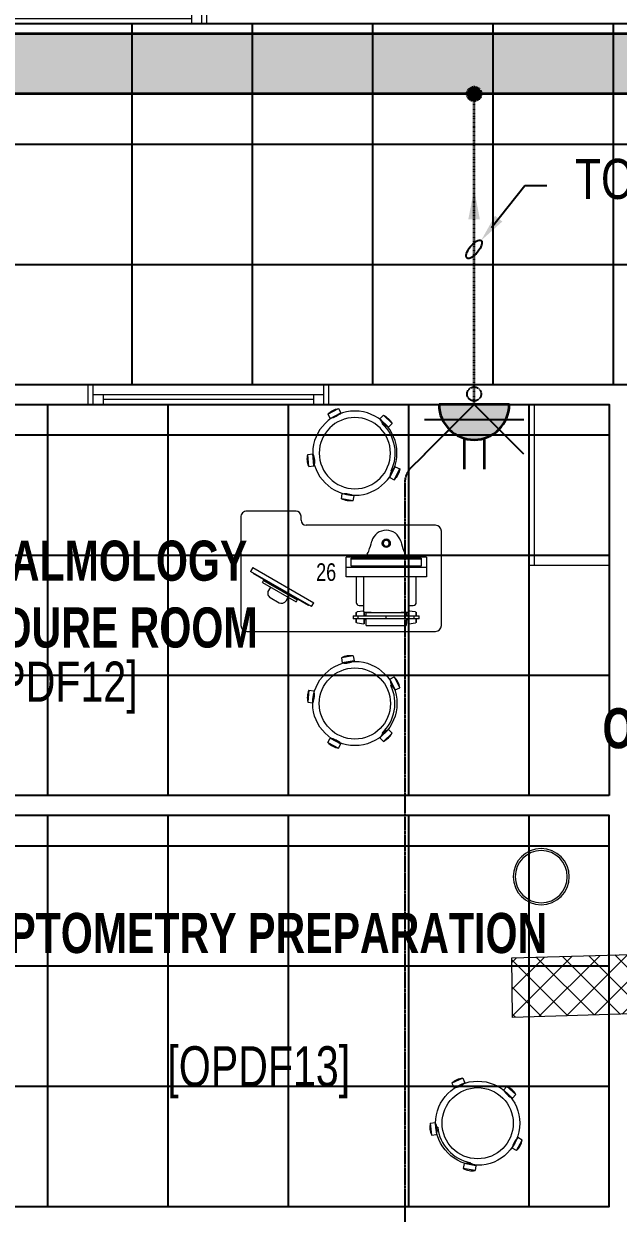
# Model space of a CAD drawing. Extents: x -178977 to 231842, y -29287 to 19916.
# Drawn here: x 17356 to 20320, y -6843 to -910 of the extents above; entities that cross this region are included whole.
import ezdxf
from ezdxf import colors
from ezdxf.entities.mleader import LeaderData, LeaderLine
from ezdxf.enums import TextEntityAlignment as Align
from ezdxf.math import Vec2, Vec3

# ---------------------------------------------------------------- set-up
doc = ezdxf.new("R2010")
doc.units = 0
doc.header["$LTSCALE"] = 0.25
doc.linetypes.add('DASHDOT', pattern=[25.4, 12.7, -6.35, 0, -6.35])
doc.linetypes.add('HIDDEN', pattern=[9.525, 6.35, -3.175])
for name, color, linetype, lineweight in [('01-First Floor-FUR$0$72_EGR_BASE_TEXT', 252, 'Continuous', 5), ('01-First Floor-FUR$0$72_EGR_EQP_TAG', 142, 'Continuous', 5), ('01-First Floor-FUR$0$Aluminum', 251, 'Continuous', 5), ('01-First Floor-FUR$0$C-HYDR-CTCH', 251, 'Continuous', 5), ('01-First Floor-FUR$0$Hatch', 252, 'Continuous', 5), ('01-First Floor-FUR$0$LOADING', 253, 'Continuous', 5), ('01-First Floor-FUR$0$TME-MEDICAL EQUIPMENT', 42, 'Continuous', 13), ('01-First Floor-FUR$0$Walls', 251, 'Continuous', 5), ('E-LITE-CIRC', 6, 'Continuous', 25), ('E-LITE-CLNG-CNDT', 6, 'DASHDOT', 35), ('E-LITE-EXIT-NUMB', 6, 'Continuous', 25), ('E-POWR-CLNG-CNDT', 6, 'DASHDOT', 35), ('E-POWR-FLOR-CNDT', 6, 'HIDDEN', 25), ('E-POWR-FLOR-CNDT @ 100', 6, 'HIDDEN', 25), ('E-POWR-WALL @ 100', 4, 'Continuous', 35), ('T-CABL-TRAY', 60, 'Continuous', 35)]:
    doc.layers.add(name, color=color, linetype=linetype, lineweight=lineweight)
doc.layers.add('01-First Floor-FUR$0$FALSE CEILING', color=251, linetype='Continuous')
doc.styles.add('01-First Floor-FUR$0$X3G_ENTITY_257CFD', font='swisscl.ttf', dxfattribs={"height": 200})
doc.styles.add('01-First Floor-FUR$0$X3G_ENTITY_9EC9', font='swisscl.ttf', dxfattribs={"height": 0.2})
doc.styles.add('01-First Floor-FUR$0$X3G_ENTITY_9F38', font='swisscl.ttf', dxfattribs={"height": 0.2})
doc.styles.add('DC_SIMPLEX', font='SIMPLEX.shx', dxfattribs={"width": 0.7})

# ---------------------------------------------------------------- blocks, each defined once
blk = doc.blocks.new('01-First Floor-FUR$0$ME18017-P')
at = {"layer": '01-First Floor-FUR$0$LOADING'}
for p, q in [((-0.03, 0.5), (-0.03, 0.03)), ((0.94, 0.53), (0, 0.53)), ((0.1327, 0.492), (0.0993, 0.4871)), ((0.345, 0.5), (0.145, 0.5)), ((0.145, 0.4675), (0.145, 0.5)), ((0.345, 0.5), (0.345, 0.4675)), ((0.3907, 0.4871), (0.3573, 0.492)), ((0.97, -0.04), (0.97, 0.5)), ((0.0801, 0.4675), (0.0801, 0.4525)), ((0.0801, 0.4675), (0.1055, 0.4675)), ((0.1055, 0.4525), (0.0801, 0.4525)), ((0.0993, 0.4329), (0.1316, 0.4281)), ((0.1055, 0.4675), (0.245, 0.4675)), ((0.1055, 0.4675), (0.1055, 0.4525)), ((0.245, 0.4525), (0.1055, 0.4525)), ((0.1312, 0.4257), (0.1312, 0.2579)), ((0.145, 0.47), (0.135, 0.47)), ((0.135, 0.45), (0.145, 0.45)), ((0.145, 0.4357), (0.145, 0.4525)), ((0.17, 0.4357), (0.17, 0.4358)), ((0.245, 0.4675), (0.3845, 0.4675)), ((0.245, 0.4675), (0.245, 0.4525)), ((0.3845, 0.4525), (0.245, 0.4525)), ((0.32, 0.4357), (0.32, 0.4358)), ((0.355, 0.47), (0.345, 0.47)), ((0.345, 0.4525), (0.345, 0.4357)), ((0.345, 0.45), (0.355, 0.45)), ((0.3584, 0.4281), (0.3907, 0.4329)), ((0.3588, 0.2579), (0.3588, 0.4257)), ((0.3845, 0.4675), (0.4099, 0.4675)), ((0.3845, 0.4675), (0.3845, 0.4525)), ((0.4099, 0.4525), (0.3845, 0.4525)), ((0.4099, 0.4525), (0.4099, 0.4675)), ((0.095, 0.385), (0.095, 0.2579)), ((0.1312, 0.4), (0.11, 0.4)), ((0.38, 0.4), (0.3588, 0.4)), ((0.395, 0.2579), (0.395, 0.385)), ((0.6176, 0.4063), (0.6065, 0.387)), ((0.9105, 0.2115), (0.6065, 0.387)), ((0.6176, 0.4063), (0.9216, 0.2308)), ((0.6317, 0.3982), (0.6333, 0.4009)), ((0.6333, 0.4009), (0.9091, 0.2417)), ((0.6872, 0.3698), (0.689, 0.3729)), ((0.689, 0.3729), (0.6947, 0.3828)), ((0.857, 0.2759), (0.689, 0.3729)), ((0.8627, 0.2858), (0.6947, 0.3828)), ((0.7448, 0.3772), (0.7347, 0.3597)), ((0.8235, 0.3611), (0.7795, 0.3865)), ((0.8227, 0.3089), (0.8328, 0.3264)), ((0.045, 0.2086), (0.045, 0.2579)), ((0.045, 0.2579), (0.445, 0.2579)), ((0.445, 0.2579), (0.445, 0.2086)), ((0.857, 0.2759), (0.8552, 0.2728)), ((0.8627, 0.2858), (0.857, 0.2759)), ((0.9091, 0.2417), (0.9075, 0.2389)), ((0.045, 0.1602), (0.045, 0.2086)), ((0.445, 0.2086), (0.045, 0.2086)), ((0.07, 0.1645), (0.07, 0.2043)), ((0.07, 0.2043), (0.42, 0.2043)), ((0.42, 0.2043), (0.42, 0.1645)), ((0.445, 0.2086), (0.445, 0.1602)), ((0.9105, 0.2115), (0.9216, 0.2308)), ((0.045, 0.1602), (0.445, 0.1602)), ((0.07, 0.1694), (0.42, 0.1694)), ((0.42, 0.1645), (0.07, 0.1645)), ((0, 0), (0.645, 0)), ((0.67, -0.025), (0.67, -0.045)), ((0.695, -0.07), (0.94, -0.07))]:
    blk.add_line(p, q, dxfattribs=at)
at = {"layer": '01-First Floor-FUR$0$LOADING', "flags": 128}
for points in [[(0.095, 0.4822), (0.095, 0.4824), (0.095, 0.4826), (0.095, 0.4828), (0.0951, 0.483), (0.0951, 0.4832), (0.0951, 0.4833), (0.0952, 0.4835), (0.0953, 0.4837), (0.0953, 0.4839), (0.0954, 0.4841), (0.0955, 0.4843), (0.0956, 0.4845), (0.0957, 0.4846), (0.0958, 0.4848), (0.0959, 0.485), (0.096, 0.4851), (0.0961, 0.4853), (0.0962, 0.4855), (0.0964, 0.4856), (0.0965, 0.4857), (0.0967, 0.4859), (0.0968, 0.486), (0.097, 0.4861), (0.0971, 0.4863), (0.0973, 0.4864), (0.0975, 0.4865), (0.0976, 0.4866), (0.0978, 0.4867), (0.098, 0.4867), (0.0982, 0.4868), (0.0984, 0.4869), (0.0986, 0.4869), (0.0988, 0.487), (0.099, 0.487), (0.0992, 0.4871), (0.0993, 0.4871)], [(0.095, 0.4675), (0.095, 0.4678), (0.095, 0.4686), (0.095, 0.4694), (0.095, 0.4702), (0.095, 0.471), (0.095, 0.4718), (0.095, 0.4725), (0.095, 0.4732), (0.095, 0.4739), (0.095, 0.4746), (0.095, 0.4753), (0.095, 0.4759), (0.095, 0.4765), (0.095, 0.4771), (0.095, 0.4776), (0.095, 0.4782), (0.095, 0.4786), (0.095, 0.4791), (0.095, 0.4795), (0.095, 0.4799), (0.095, 0.4803), (0.095, 0.4807), (0.095, 0.481), (0.095, 0.4812), (0.095, 0.4815), (0.095, 0.4817), (0.095, 0.4818), (0.095, 0.482), (0.095, 0.4821), (0.095, 0.4821), (0.095, 0.4822), (0.095, 0.4822)], [(0.095, 0.4822), (0.095, 0.4821), (0.095, 0.4821), (0.095, 0.482), (0.095, 0.4819), (0.095, 0.4817), (0.095, 0.4815), (0.095, 0.4813), (0.095, 0.481), (0.095, 0.4807), (0.095, 0.4804), (0.095, 0.48), (0.095, 0.4797), (0.095, 0.4792), (0.095, 0.4788), (0.095, 0.4783), (0.095, 0.4778), (0.095, 0.4772), (0.095, 0.4767), (0.095, 0.4761), (0.095, 0.4754), (0.095, 0.4748), (0.095, 0.4741), (0.095, 0.4734), (0.095, 0.4727), (0.095, 0.472), (0.095, 0.4712), (0.095, 0.4704), (0.095, 0.4697), (0.095, 0.4688), (0.095, 0.468), (0.095, 0.4675)], [(0.1327, 0.492), (0.1328, 0.492), (0.1329, 0.4921), (0.1329, 0.4921), (0.133, 0.4921), (0.1331, 0.4921), (0.1332, 0.4921), (0.1333, 0.492), (0.1333, 0.492), (0.1334, 0.492), (0.1335, 0.492), (0.1336, 0.492), (0.1337, 0.4919), (0.1337, 0.4919), (0.1338, 0.4919), (0.1339, 0.4919), (0.1339, 0.4918), (0.134, 0.4918), (0.1341, 0.4917), (0.1342, 0.4917), (0.1342, 0.4916), (0.1343, 0.4916), (0.1343, 0.4915), (0.1344, 0.4915), (0.1345, 0.4914), (0.1345, 0.4914), (0.1346, 0.4913), (0.1346, 0.4913), (0.1347, 0.4912), (0.1347, 0.4911), (0.1347, 0.491), (0.1348, 0.491), (0.1348, 0.4909), (0.1348, 0.4908), (0.1349, 0.4908), (0.1349, 0.4907), (0.1349, 0.4906), (0.1349, 0.4905), (0.135, 0.4905), (0.135, 0.4904), (0.135, 0.4903), (0.135, 0.4902), (0.135, 0.4901), (0.135, 0.4901)], [(0.135, 0.4675), (0.135, 0.4683), (0.135, 0.4695), (0.135, 0.4706), (0.135, 0.4717), (0.135, 0.4728), (0.135, 0.4739), (0.135, 0.4749), (0.135, 0.476), (0.135, 0.477), (0.135, 0.478), (0.135, 0.4789), (0.135, 0.4798), (0.135, 0.4807), (0.135, 0.4816), (0.135, 0.4824), (0.135, 0.4832), (0.135, 0.4839), (0.135, 0.4846), (0.135, 0.4853), (0.135, 0.4859), (0.135, 0.4865), (0.135, 0.4871), (0.135, 0.4876), (0.135, 0.488), (0.135, 0.4884), (0.135, 0.4888), (0.135, 0.4891), (0.135, 0.4894), (0.135, 0.4896), (0.135, 0.4898), (0.135, 0.4899), (0.135, 0.49), (0.135, 0.4901), (0.135, 0.4901)], [(0.135, 0.4901), (0.135, 0.49), (0.135, 0.49), (0.135, 0.4898), (0.135, 0.4897), (0.135, 0.4895), (0.135, 0.4892), (0.135, 0.4889), (0.135, 0.4885), (0.135, 0.4881), (0.135, 0.4877), (0.135, 0.4872), (0.135, 0.4867), (0.135, 0.4861), (0.135, 0.4855), (0.135, 0.4848), (0.135, 0.4841), (0.135, 0.4834), (0.135, 0.4826), (0.135, 0.4818), (0.135, 0.4809), (0.135, 0.4801), (0.135, 0.4792), (0.135, 0.4782), (0.135, 0.4772), (0.135, 0.4762), (0.135, 0.4752), (0.135, 0.4742), (0.135, 0.4731), (0.135, 0.472), (0.135, 0.4709), (0.135, 0.47)], [(0.355, 0.4901), (0.355, 0.4901), (0.355, 0.4902), (0.355, 0.4903), (0.355, 0.4904), (0.355, 0.4905), (0.3551, 0.4905), (0.3551, 0.4906), (0.3551, 0.4907), (0.3551, 0.4908), (0.3552, 0.4908), (0.3552, 0.4909), (0.3552, 0.491), (0.3553, 0.4911), (0.3553, 0.4911), (0.3553, 0.4912), (0.3554, 0.4913), (0.3554, 0.4913), (0.3555, 0.4914), (0.3556, 0.4914), (0.3556, 0.4915), (0.3557, 0.4915), (0.3557, 0.4916), (0.3558, 0.4917), (0.3559, 0.4917), (0.3559, 0.4917), (0.356, 0.4918), (0.3561, 0.4918), (0.3561, 0.4919), (0.3562, 0.4919), (0.3563, 0.4919), (0.3564, 0.492), (0.3564, 0.492), (0.3565, 0.492), (0.3566, 0.492), (0.3567, 0.492), (0.3567, 0.492), (0.3568, 0.4921), (0.3569, 0.4921), (0.357, 0.4921), (0.3571, 0.4921), (0.3571, 0.4921), (0.3572, 0.492), (0.3573, 0.492)], [(0.355, 0.47), (0.355, 0.4706), (0.355, 0.4717), (0.355, 0.4728), (0.355, 0.4739), (0.355, 0.4749), (0.355, 0.476), (0.355, 0.477), (0.355, 0.478), (0.355, 0.4789), (0.355, 0.4798), (0.355, 0.4807), (0.355, 0.4816), (0.355, 0.4824), (0.355, 0.4832), (0.355, 0.4839), (0.355, 0.4846), (0.355, 0.4853), (0.355, 0.4859), (0.355, 0.4865), (0.355, 0.4871), (0.355, 0.4876), (0.355, 0.488), (0.355, 0.4884), (0.355, 0.4888), (0.355, 0.4891), (0.355, 0.4894), (0.355, 0.4896), (0.355, 0.4898), (0.355, 0.4899), (0.355, 0.49), (0.355, 0.4901), (0.355, 0.4901)], [(0.355, 0.4901), (0.355, 0.49), (0.355, 0.49), (0.355, 0.4898), (0.355, 0.4897), (0.355, 0.4895), (0.355, 0.4892), (0.355, 0.4889), (0.355, 0.4885), (0.355, 0.4881), (0.355, 0.4877), (0.355, 0.4872), (0.355, 0.4867), (0.355, 0.4861), (0.355, 0.4855), (0.355, 0.4848), (0.355, 0.4841), (0.355, 0.4834), (0.355, 0.4826), (0.355, 0.4818), (0.355, 0.4809), (0.355, 0.4801), (0.355, 0.4792), (0.355, 0.4782), (0.355, 0.4772), (0.355, 0.4762), (0.355, 0.4752), (0.355, 0.4742), (0.355, 0.4731), (0.355, 0.472), (0.355, 0.4709), (0.355, 0.4698), (0.355, 0.4686), (0.355, 0.4675)], [(0.3907, 0.4871), (0.3909, 0.4871), (0.3911, 0.487), (0.3913, 0.487), (0.3915, 0.4869), (0.3917, 0.4869), (0.3919, 0.4868), (0.3921, 0.4867), (0.3922, 0.4866), (0.3924, 0.4865), (0.3926, 0.4864), (0.3928, 0.4863), (0.3929, 0.4862), (0.3931, 0.4861), (0.3932, 0.486), (0.3934, 0.4858), (0.3935, 0.4857), (0.3937, 0.4855), (0.3938, 0.4854), (0.3939, 0.4852), (0.3941, 0.4851), (0.3942, 0.4849), (0.3943, 0.4847), (0.3944, 0.4846), (0.3945, 0.4844), (0.3946, 0.4842), (0.3946, 0.484), (0.3947, 0.4838), (0.3948, 0.4837), (0.3948, 0.4835), (0.3949, 0.4833), (0.3949, 0.4831), (0.3949, 0.4829), (0.395, 0.4827), (0.395, 0.4825), (0.395, 0.4823), (0.395, 0.4822)], [(0.395, 0.4675), (0.395, 0.4678), (0.395, 0.4686), (0.395, 0.4694), (0.395, 0.4702), (0.395, 0.471), (0.395, 0.4718), (0.395, 0.4725), (0.395, 0.4732), (0.395, 0.4739), (0.395, 0.4746), (0.395, 0.4753), (0.395, 0.4759), (0.395, 0.4765), (0.395, 0.4771), (0.395, 0.4776), (0.395, 0.4782), (0.395, 0.4786), (0.395, 0.4791), (0.395, 0.4795), (0.395, 0.4799), (0.395, 0.4803), (0.395, 0.4807), (0.395, 0.481), (0.395, 0.4812), (0.395, 0.4815), (0.395, 0.4817), (0.395, 0.4818), (0.395, 0.482), (0.395, 0.4821), (0.395, 0.4821), (0.395, 0.4822), (0.395, 0.4822)], [(0.395, 0.4822), (0.395, 0.4821), (0.395, 0.4821), (0.395, 0.482), (0.395, 0.4819), (0.395, 0.4817), (0.395, 0.4815), (0.395, 0.4813), (0.395, 0.481), (0.395, 0.4807), (0.395, 0.4804), (0.395, 0.48), (0.395, 0.4797), (0.395, 0.4792), (0.395, 0.4788), (0.395, 0.4783), (0.395, 0.4778), (0.395, 0.4772), (0.395, 0.4767), (0.395, 0.4761), (0.395, 0.4754), (0.395, 0.4748), (0.395, 0.4741), (0.395, 0.4734), (0.395, 0.4727), (0.395, 0.472), (0.395, 0.4712), (0.395, 0.4704), (0.395, 0.4697), (0.395, 0.4688), (0.395, 0.468), (0.395, 0.4675)], [(0.095, 0.4525), (0.095, 0.4522), (0.095, 0.4514), (0.095, 0.4506), (0.095, 0.4498), (0.095, 0.449), (0.095, 0.4482), (0.095, 0.4475), (0.095, 0.4468), (0.095, 0.4461), (0.095, 0.4454), (0.095, 0.4447), (0.095, 0.4441), (0.095, 0.4435), (0.095, 0.4429), (0.095, 0.4424), (0.095, 0.4418), (0.095, 0.4414), (0.095, 0.4409), (0.095, 0.4405), (0.095, 0.4401), (0.095, 0.4397), (0.095, 0.4393), (0.095, 0.439), (0.095, 0.4388), (0.095, 0.4385), (0.095, 0.4383), (0.095, 0.4382), (0.095, 0.438), (0.095, 0.4379), (0.095, 0.4379), (0.095, 0.4378), (0.095, 0.4378)], [(0.095, 0.4378), (0.095, 0.4379), (0.095, 0.4379), (0.095, 0.438), (0.095, 0.4381), (0.095, 0.4383), (0.095, 0.4385), (0.095, 0.4387), (0.095, 0.439), (0.095, 0.4393), (0.095, 0.4396), (0.095, 0.44), (0.095, 0.4403), (0.095, 0.4408), (0.095, 0.4412), (0.095, 0.4417), (0.095, 0.4422), (0.095, 0.4428), (0.095, 0.4433), (0.095, 0.4439), (0.095, 0.4446), (0.095, 0.4452), (0.095, 0.4459), (0.095, 0.4466), (0.095, 0.4473), (0.095, 0.448), (0.095, 0.4488), (0.095, 0.4496), (0.095, 0.4503), (0.095, 0.4512), (0.095, 0.452), (0.095, 0.4525)], [(0.0993, 0.4329), (0.0991, 0.4329), (0.0989, 0.433), (0.0987, 0.433), (0.0985, 0.4331), (0.0983, 0.4331), (0.0981, 0.4332), (0.0979, 0.4333), (0.0978, 0.4334), (0.0976, 0.4335), (0.0974, 0.4336), (0.0972, 0.4337), (0.0971, 0.4338), (0.0969, 0.4339), (0.0968, 0.434), (0.0966, 0.4342), (0.0965, 0.4343), (0.0963, 0.4345), (0.0962, 0.4346), (0.0961, 0.4348), (0.0959, 0.4349), (0.0958, 0.4351), (0.0957, 0.4353), (0.0956, 0.4354), (0.0955, 0.4356), (0.0954, 0.4358), (0.0954, 0.436), (0.0953, 0.4362), (0.0952, 0.4363), (0.0952, 0.4365), (0.0951, 0.4367), (0.0951, 0.4369), (0.0951, 0.4371), (0.095, 0.4373), (0.095, 0.4375), (0.095, 0.4377), (0.095, 0.4378)], [(0.1312, 0.4257), (0.1312, 0.4261), (0.1312, 0.4265), (0.1313, 0.4269), (0.1313, 0.4273), (0.1314, 0.4277), (0.1315, 0.4281), (0.1316, 0.4285), (0.1317, 0.4288), (0.1318, 0.4292), (0.132, 0.4296), (0.1321, 0.43), (0.1323, 0.4303), (0.1325, 0.4307), (0.1327, 0.431), (0.1329, 0.4313), (0.1332, 0.4317), (0.1334, 0.432), (0.1337, 0.4323), (0.1339, 0.4326), (0.1342, 0.4329), (0.1345, 0.4331), (0.1348, 0.4334), (0.1351, 0.4337), (0.1354, 0.4339), (0.1358, 0.4341), (0.1361, 0.4343), (0.1365, 0.4345), (0.1368, 0.4347), (0.1372, 0.4349), (0.1376, 0.435), (0.1379, 0.4352), (0.1383, 0.4353), (0.1387, 0.4354), (0.1391, 0.4355), (0.1395, 0.4356), (0.1399, 0.4356), (0.1403, 0.4357), (0.1407, 0.4357), (0.1411, 0.4357), (0.1412, 0.4357)], [(0.135, 0.4335), (0.135, 0.4339), (0.135, 0.4345), (0.135, 0.4352), (0.135, 0.4359), (0.135, 0.4366), (0.135, 0.4374), (0.135, 0.4382), (0.135, 0.4391), (0.135, 0.4399), (0.135, 0.4408), (0.135, 0.4418), (0.135, 0.4428), (0.135, 0.4438), (0.135, 0.4448), (0.135, 0.4458), (0.135, 0.4469), (0.135, 0.448), (0.135, 0.4491), (0.135, 0.4502), (0.135, 0.4514), (0.135, 0.4525)], [(0.135, 0.45), (0.135, 0.4494), (0.135, 0.4483), (0.135, 0.4472), (0.135, 0.4461), (0.135, 0.4451), (0.135, 0.444), (0.135, 0.443), (0.135, 0.442), (0.135, 0.4411), (0.135, 0.4402), (0.135, 0.4393), (0.135, 0.4384), (0.135, 0.4376), (0.135, 0.4368), (0.135, 0.4361), (0.135, 0.4354), (0.135, 0.4347), (0.135, 0.4341), (0.135, 0.4335)], [(0.245, 0.4357), (0.2408, 0.4357), (0.2367, 0.4357), (0.2326, 0.4357), (0.2285, 0.4357), (0.2244, 0.4357), (0.2203, 0.4357), (0.2163, 0.4357), (0.2123, 0.4357), (0.2084, 0.4357), (0.2046, 0.4357), (0.2008, 0.4357), (0.1971, 0.4357), (0.1934, 0.4357), (0.1899, 0.4357), (0.1864, 0.4357), (0.183, 0.4357), (0.1797, 0.4357), (0.1765, 0.4357), (0.1735, 0.4357), (0.1705, 0.4357), (0.1677, 0.4357), (0.165, 0.4357), (0.1624, 0.4357), (0.16, 0.4357), (0.1576, 0.4357), (0.1555, 0.4357), (0.1534, 0.4357), (0.1516, 0.4357), (0.1498, 0.4357), (0.1482, 0.4357), (0.1468, 0.4357), (0.1455, 0.4357), (0.1444, 0.4357), (0.1435, 0.4357), (0.1427, 0.4357), (0.1421, 0.4357), (0.1416, 0.4357), (0.1413, 0.4357), (0.1412, 0.4357), (0.1412, 0.4357)], [(0.1412, 0.4357), (0.1413, 0.4357), (0.1415, 0.4357), (0.1419, 0.4357), (0.1425, 0.4357), (0.1433, 0.4357), (0.1442, 0.4357), (0.1452, 0.4357), (0.1465, 0.4357), (0.1478, 0.4357), (0.1494, 0.4357), (0.1511, 0.4357), (0.1529, 0.4357), (0.1549, 0.4357), (0.157, 0.4357), (0.1593, 0.4357), (0.1617, 0.4357), (0.1643, 0.4357), (0.1669, 0.4357), (0.1697, 0.4357), (0.17, 0.4357)], [(0.3488, 0.4357), (0.3487, 0.4357), (0.3485, 0.4357), (0.3481, 0.4357), (0.3475, 0.4357), (0.3467, 0.4357), (0.3458, 0.4357), (0.3448, 0.4357), (0.3435, 0.4357), (0.3422, 0.4357), (0.3406, 0.4357), (0.3389, 0.4357), (0.3371, 0.4357), (0.3351, 0.4357), (0.333, 0.4357), (0.3307, 0.4357), (0.3283, 0.4357), (0.3257, 0.4357), (0.3231, 0.4357), (0.3203, 0.4357), (0.3173, 0.4357), (0.3143, 0.4357), (0.3111, 0.4357), (0.3079, 0.4357), (0.3045, 0.4357), (0.3011, 0.4357), (0.2976, 0.4357), (0.2939, 0.4357), (0.2902, 0.4357), (0.2865, 0.4357), (0.2826, 0.4357), (0.2787, 0.4357), (0.2748, 0.4357), (0.2708, 0.4357), (0.2667, 0.4357), (0.2626, 0.4357), (0.2585, 0.4357), (0.2544, 0.4357), (0.2503, 0.4357), (0.2461, 0.4357), (0.245, 0.4357)], [(0.32, 0.4357), (0.3223, 0.4357), (0.325, 0.4357), (0.3276, 0.4357), (0.33, 0.4357), (0.3324, 0.4357), (0.3345, 0.4357), (0.3366, 0.4357), (0.3384, 0.4357), (0.3402, 0.4357), (0.3418, 0.4357), (0.3432, 0.4357), (0.3445, 0.4357), (0.3456, 0.4357), (0.3465, 0.4357), (0.3473, 0.4357), (0.3479, 0.4357), (0.3484, 0.4357), (0.3487, 0.4357), (0.3488, 0.4357), (0.3488, 0.4357)], [(0.3488, 0.4357), (0.3492, 0.4357), (0.3496, 0.4357), (0.35, 0.4356), (0.3504, 0.4356), (0.3508, 0.4355), (0.3512, 0.4354), (0.3516, 0.4353), (0.352, 0.4352), (0.3523, 0.4351), (0.3527, 0.4349), (0.3531, 0.4347), (0.3534, 0.4346), (0.3538, 0.4344), (0.3541, 0.4342), (0.3545, 0.434), (0.3548, 0.4337), (0.3551, 0.4335), (0.3554, 0.4332), (0.3557, 0.4329), (0.356, 0.4327), (0.3563, 0.4324), (0.3565, 0.4321), (0.3568, 0.4318), (0.357, 0.4314), (0.3572, 0.4311), (0.3574, 0.4308), (0.3576, 0.4304), (0.3578, 0.4301), (0.358, 0.4297), (0.3581, 0.4293), (0.3583, 0.4289), (0.3584, 0.4286), (0.3585, 0.4282), (0.3586, 0.4278), (0.3587, 0.4274), (0.3587, 0.427), (0.3588, 0.4266), (0.3588, 0.4262), (0.3588, 0.4258), (0.3588, 0.4257)], [(0.355, 0.4525), (0.355, 0.4517), (0.355, 0.4505), (0.355, 0.4494), (0.355, 0.4483), (0.355, 0.4472), (0.355, 0.4461), (0.355, 0.4451), (0.355, 0.444), (0.355, 0.443), (0.355, 0.442), (0.355, 0.4411), (0.355, 0.4402), (0.355, 0.4393), (0.355, 0.4384), (0.355, 0.4376), (0.355, 0.4368), (0.355, 0.4361), (0.355, 0.4354), (0.355, 0.4347), (0.355, 0.4341), (0.355, 0.4335)], [(0.355, 0.4335), (0.355, 0.4339), (0.355, 0.4345), (0.355, 0.4352), (0.355, 0.4359), (0.355, 0.4366), (0.355, 0.4374), (0.355, 0.4382), (0.355, 0.4391), (0.355, 0.4399), (0.355, 0.4408), (0.355, 0.4418), (0.355, 0.4428), (0.355, 0.4438), (0.355, 0.4448), (0.355, 0.4458), (0.355, 0.4469), (0.355, 0.448), (0.355, 0.4491), (0.355, 0.45)], [(0.395, 0.4378), (0.395, 0.4376), (0.395, 0.4374), (0.395, 0.4372), (0.3949, 0.437), (0.3949, 0.4368), (0.3949, 0.4367), (0.3948, 0.4365), (0.3947, 0.4363), (0.3947, 0.4361), (0.3946, 0.4359), (0.3945, 0.4357), (0.3944, 0.4355), (0.3943, 0.4354), (0.3942, 0.4352), (0.3941, 0.435), (0.394, 0.4349), (0.3939, 0.4347), (0.3938, 0.4345), (0.3936, 0.4344), (0.3935, 0.4343), (0.3933, 0.4341), (0.3932, 0.434), (0.393, 0.4339), (0.3929, 0.4337), (0.3927, 0.4336), (0.3925, 0.4335), (0.3924, 0.4334), (0.3922, 0.4333), (0.392, 0.4333), (0.3918, 0.4332), (0.3916, 0.4331), (0.3914, 0.4331), (0.3912, 0.433), (0.391, 0.433), (0.3908, 0.4329), (0.3907, 0.4329)], [(0.395, 0.4525), (0.395, 0.4522), (0.395, 0.4514), (0.395, 0.4506), (0.395, 0.4498), (0.395, 0.449), (0.395, 0.4482), (0.395, 0.4475), (0.395, 0.4468), (0.395, 0.4461), (0.395, 0.4454), (0.395, 0.4447), (0.395, 0.4441), (0.395, 0.4435), (0.395, 0.4429), (0.395, 0.4424), (0.395, 0.4418), (0.395, 0.4414), (0.395, 0.4409), (0.395, 0.4405), (0.395, 0.4401), (0.395, 0.4397), (0.395, 0.4393), (0.395, 0.439), (0.395, 0.4388), (0.395, 0.4385), (0.395, 0.4383), (0.395, 0.4382), (0.395, 0.438), (0.395, 0.4379), (0.395, 0.4379), (0.395, 0.4378), (0.395, 0.4378)], [(0.395, 0.4378), (0.395, 0.4379), (0.395, 0.4379), (0.395, 0.438), (0.395, 0.4381), (0.395, 0.4383), (0.395, 0.4385), (0.395, 0.4387), (0.395, 0.439), (0.395, 0.4393), (0.395, 0.4396), (0.395, 0.44), (0.395, 0.4403), (0.395, 0.4408), (0.395, 0.4412), (0.395, 0.4417), (0.395, 0.4422), (0.395, 0.4428), (0.395, 0.4433), (0.395, 0.4439), (0.395, 0.4446), (0.395, 0.4452), (0.395, 0.4459), (0.395, 0.4466), (0.395, 0.4473), (0.395, 0.448), (0.395, 0.4488), (0.395, 0.4496), (0.395, 0.4503), (0.395, 0.4512), (0.395, 0.452), (0.395, 0.4525)], [(0.245, 0.0702), (0.2442, 0.0702), (0.2434, 0.0703), (0.2426, 0.0704), (0.2418, 0.0705), (0.241, 0.0706), (0.2402, 0.0708), (0.2395, 0.071), (0.2387, 0.0712), (0.238, 0.0715), (0.2372, 0.0718), (0.2365, 0.0721), (0.2358, 0.0725), (0.2351, 0.0729), (0.2344, 0.0733), (0.2337, 0.0737), (0.2331, 0.0742), (0.2324, 0.0747), (0.2318, 0.0752), (0.2312, 0.0757), (0.2307, 0.0763), (0.2301, 0.0769), (0.2296, 0.0775), (0.2291, 0.0781), (0.2286, 0.0787), (0.2282, 0.0794), (0.2278, 0.0801), (0.2274, 0.0808), (0.227, 0.0815), (0.2267, 0.0822), (0.2264, 0.083), (0.2261, 0.0837), (0.2258, 0.0845), (0.2256, 0.0852), (0.2254, 0.086), (0.2253, 0.0868), (0.2252, 0.0876), (0.2251, 0.0884), (0.225, 0.0892), (0.225, 0.09), (0.225, 0.0908), (0.225, 0.0916), (0.2251, 0.0924), (0.2252, 0.0932), (0.2254, 0.094), (0.2255, 0.0948), (0.2257, 0.0955), (0.2259, 0.0963), (0.2262, 0.0971), (0.2265, 0.0978), (0.2268, 0.0985), (0.2272, 0.0993), (0.2275, 0.1), (0.2279, 0.1006), (0.2284, 0.1013), (0.2288, 0.102), (0.2293, 0.1026), (0.2298, 0.1032), (0.2304, 0.1038), (0.2309, 0.1044), (0.2315, 0.105), (0.2321, 0.1055), (0.2327, 0.106), (0.2334, 0.1065), (0.234, 0.1069), (0.2347, 0.1073), (0.2354, 0.1077), (0.2361, 0.1081), (0.2368, 0.1085), (0.2376, 0.1088), (0.2383, 0.1091), (0.2391, 0.1093), (0.2398, 0.1095), (0.2406, 0.1097), (0.2414, 0.1099), (0.2422, 0.11), (0.243, 0.1101), (0.2438, 0.1102), (0.2446, 0.1102), (0.245, 0.1102)], [(0.245, 0.1052), (0.2444, 0.1052), (0.2438, 0.1052), (0.2432, 0.1051), (0.2426, 0.105), (0.242, 0.1049), (0.2414, 0.1048), (0.2409, 0.1046), (0.2403, 0.1044), (0.2397, 0.1042), (0.2392, 0.104), (0.2386, 0.1038), (0.2381, 0.1035), (0.2375, 0.1032), (0.237, 0.1029), (0.2365, 0.1026), (0.236, 0.1022), (0.2356, 0.1019), (0.2351, 0.1015), (0.2347, 0.1011), (0.2342, 0.1007), (0.2338, 0.1002), (0.2334, 0.0998), (0.2331, 0.0993), (0.2327, 0.0988), (0.2324, 0.0983), (0.2321, 0.0978), (0.2318, 0.0973), (0.2315, 0.0967), (0.2312, 0.0962), (0.231, 0.0956), (0.2308, 0.0951), (0.2306, 0.0945), (0.2305, 0.0939), (0.2303, 0.0933), (0.2302, 0.0928), (0.2301, 0.0922), (0.2301, 0.0916), (0.23, 0.091), (0.23, 0.0904), (0.23, 0.0898), (0.23, 0.0892), (0.2301, 0.0886), (0.2302, 0.088), (0.2303, 0.0874), (0.2304, 0.0868), (0.2305, 0.0862), (0.2307, 0.0856), (0.2309, 0.0851), (0.2311, 0.0845), (0.2314, 0.084), (0.2316, 0.0834), (0.2319, 0.0829), (0.2322, 0.0824), (0.2325, 0.0819), (0.2329, 0.0814), (0.2332, 0.0809), (0.2336, 0.0804), (0.234, 0.08), (0.2344, 0.0796), (0.2349, 0.0791), (0.2353, 0.0788), (0.2358, 0.0784), (0.2363, 0.078), (0.2368, 0.0777), (0.2373, 0.0774), (0.2378, 0.0771), (0.2383, 0.0768), (0.2389, 0.0765), (0.2394, 0.0763), (0.24, 0.0761), (0.2405, 0.0759), (0.2411, 0.0757), (0.2417, 0.0756), (0.2423, 0.0755), (0.2429, 0.0754), (0.2435, 0.0753), (0.2441, 0.0752), (0.2447, 0.0752), (0.245, 0.0752)], [(0.245, 0.1102), (0.2458, 0.1102), (0.2466, 0.1101), (0.2474, 0.1101), (0.2482, 0.11), (0.249, 0.1098), (0.2498, 0.1096), (0.2505, 0.1094), (0.2513, 0.1092), (0.252, 0.1089), (0.2528, 0.1086), (0.2535, 0.1083), (0.2542, 0.1079), (0.2549, 0.1076), (0.2556, 0.1072), (0.2563, 0.1067), (0.2569, 0.1063), (0.2576, 0.1058), (0.2582, 0.1052), (0.2588, 0.1047), (0.2593, 0.1041), (0.2599, 0.1036), (0.2604, 0.103), (0.2609, 0.1023), (0.2614, 0.1017), (0.2618, 0.101), (0.2622, 0.1003), (0.2626, 0.0996), (0.263, 0.0989), (0.2633, 0.0982), (0.2636, 0.0975), (0.2639, 0.0967), (0.2642, 0.0959), (0.2644, 0.0952), (0.2646, 0.0944), (0.2647, 0.0936), (0.2648, 0.0928), (0.2649, 0.092), (0.265, 0.0912), (0.265, 0.0904), (0.265, 0.0896), (0.265, 0.0888), (0.2649, 0.088), (0.2648, 0.0872), (0.2646, 0.0864), (0.2645, 0.0857), (0.2643, 0.0849), (0.2641, 0.0841), (0.2638, 0.0834), (0.2635, 0.0826), (0.2632, 0.0819), (0.2628, 0.0812), (0.2625, 0.0805), (0.2621, 0.0798), (0.2616, 0.0791), (0.2612, 0.0784), (0.2607, 0.0778), (0.2602, 0.0772), (0.2596, 0.0766), (0.2591, 0.076), (0.2585, 0.0755), (0.2579, 0.0749), (0.2573, 0.0744), (0.2566, 0.0739), (0.256, 0.0735), (0.2553, 0.0731), (0.2546, 0.0727), (0.2539, 0.0723), (0.2532, 0.072), (0.2524, 0.0716), (0.2517, 0.0714), (0.2509, 0.0711), (0.2502, 0.0709), (0.2494, 0.0707), (0.2486, 0.0705), (0.2478, 0.0704), (0.247, 0.0703), (0.2462, 0.0702), (0.2454, 0.0702), (0.245, 0.0702)], [(0.245, 0.0752), (0.2456, 0.0752), (0.2462, 0.0753), (0.2468, 0.0753), (0.2474, 0.0754), (0.248, 0.0755), (0.2486, 0.0756), (0.2491, 0.0758), (0.2497, 0.076), (0.2503, 0.0762), (0.2508, 0.0764), (0.2514, 0.0766), (0.2519, 0.0769), (0.2525, 0.0772), (0.253, 0.0775), (0.2535, 0.0778), (0.254, 0.0782), (0.2544, 0.0785), (0.2549, 0.0789), (0.2553, 0.0793), (0.2558, 0.0798), (0.2562, 0.0802), (0.2566, 0.0807), (0.2569, 0.0811), (0.2573, 0.0816), (0.2576, 0.0821), (0.2579, 0.0826), (0.2582, 0.0831), (0.2585, 0.0837), (0.2588, 0.0842), (0.259, 0.0848), (0.2592, 0.0853), (0.2594, 0.0859), (0.2595, 0.0865), (0.2597, 0.0871), (0.2598, 0.0877), (0.2599, 0.0883), (0.2599, 0.0888), (0.26, 0.0894), (0.26, 0.09), (0.26, 0.0906), (0.26, 0.0912), (0.2599, 0.0918), (0.2598, 0.0924), (0.2597, 0.093), (0.2596, 0.0936), (0.2595, 0.0942), (0.2593, 0.0948), (0.2591, 0.0953), (0.2589, 0.0959), (0.2586, 0.0965), (0.2584, 0.097), (0.2581, 0.0975), (0.2578, 0.098), (0.2575, 0.0985), (0.2571, 0.099), (0.2568, 0.0995), (0.2564, 0.1), (0.256, 0.1004), (0.2556, 0.1009), (0.2551, 0.1013), (0.2547, 0.1017), (0.2542, 0.102), (0.2537, 0.1024), (0.2532, 0.1027), (0.2527, 0.1031), (0.2522, 0.1034), (0.2517, 0.1036), (0.2511, 0.1039), (0.2506, 0.1041), (0.25, 0.1043), (0.2495, 0.1045), (0.2489, 0.1047), (0.2483, 0.1048), (0.2477, 0.105), (0.2471, 0.1051), (0.2465, 0.1051), (0.2459, 0.1052), (0.2453, 0.1052), (0.245, 0.1052)]]:
    blk.add_lwpolyline(points, dxfattribs=at)
at = {"layer": '01-First Floor-FUR$0$LOADING'}
for centre, radius, start, end in [((0, 0.5), 0.03, 90, 180), ((0.94, 0.5), 0.03, 0, 90), ((0.11, 0.385), 0.015, 90, 180), ((0.38, 0.385), 0.015, 0, 90), ((0.7668, 0.3645), 0.0254, 60, 150), ((0.8108, 0.3391), 0.0254, 330, 60), ((-0.1266, 0.0147), 0.3063, 21.91543, 28.36123), ((-0.1266, 0.0147), 0.3063, 12.32743, 21.91543), ((0.6166, 0.0147), 0.3063, 158.08457, 167.67257), ((0.6166, 0.0147), 0.3063, 151.63877, 158.08457), ((0.245, 0.1), 0.075, 195.41762, 344.58238), ((0.245, 0.0902), 0.02, 90, 270), ((0.245, 0.0902), 0.02, 270, 90), ((0, 0.03), 0.03, 180, 270), ((0.645, -0.025), 0.025, 0, 90), ((0.695, -0.045), 0.025, 180, 270), ((0.94, -0.04), 0.03, 270, 0)]:
    blk.add_arc(centre, radius, start, end, dxfattribs=at)
blk = doc.blocks.new('01-First Floor-FUR$0$GF21027-P')
at = {"layer": '01-First Floor-FUR$0$LOADING'}
for p, q in [((0.4, 0.4), (-0.4, 0.4)), ((-0.4, 0.4), (-0.4, 0)), ((0.4, 0), (0.4, 0.4)), ((-0.4, 0.025), (0.4, 0.025)), ((-0.4, 0), (0.4, 0))]:
    blk.add_line(p, q, dxfattribs=at)
blk = doc.blocks.new('01-First Floor-FUR$0$HF10037B-P')
at = {"layer": '01-First Floor-FUR$0$LOADING'}
for p, q in [((0.2459, 0.134), (0.1859, 0.134)), ((0.1859, 0.134), (0.1859, 0.109)), ((0.2459, 0.134), (0.2459, 0.109)), ((0.2459, 0.109), (0.1859, 0.109)), ((0, 0), (-0.0142, -0.0583)), ((-0.0142, -0.0583), (0.01, -0.0642)), ((0, 0), (0.0243, -0.0059)), ((0.0243, -0.0059), (0.01, -0.0642)), ((0.4069, -0.0417), (0.4165, -0.0387)), ((0.4071, -0.0094), (0.431, -0.0018)), ((0.4071, -0.0094), (0.4255, -0.0665)), ((0.4255, -0.0665), (0.4493, -0.0589)), ((0.431, -0.0018), (0.4493, -0.0589)), ((0.0524, -0.2725), (0.0674, -0.2525)), ((0.0524, -0.2725), (0.1004, -0.3085)), ((0.0674, -0.2525), (0.1154, -0.2885)), ((0.1004, -0.3085), (0.1154, -0.2885)), ((0.3125, -0.2897), (0.362, -0.2558)), ((0.3266, -0.3103), (0.3125, -0.2897)), ((0.3266, -0.3103), (0.3761, -0.2764)), ((0.3267, -0.268), (0.3323, -0.2763)), ((0.3761, -0.2764), (0.362, -0.2558))]:
    blk.add_line(p, q, dxfattribs=at)
for radius in [0.21, 0.1775]:
    blk.add_circle((0.2161, -0.1014), radius, dxfattribs=at)
for centre, radius, start, end in [((0.2159, 0.0465), 0.0925, 71.07536, 108.92464), ((0.2159, 0.1965), 0.0925, 251.07536, 288.92464), ((0.0779, -0.0499), 0.0925, 147.34193, 185.19122), ((-0.0678, -0.0143), 0.0925, 327.34193, 5.19122), ((0.2161, -0.1014), 0.2, 303.60368, 17.3657), ((0.4996, -0.0113), 0.0925, 178.84116, 216.69044), ((0.3568, -0.057), 0.0925, 358.84116, 36.69044), ((0.1289, -0.2205), 0.0925, 214.18748, 252.03677), ((0.0389, -0.3404), 0.0925, 34.18748, 72.03677), ((0.3867, -0.3449), 0.0925, 105.51211, 143.3614), ((0.3019, -0.2212), 0.0925, 285.51211, 323.3614)]:
    blk.add_arc(centre, radius, start, end, dxfattribs=at)
blk = doc.blocks.new('01-First Floor-FUR$0$WM00001-P')
at = {"layer": '01-First Floor-FUR$0$LOADING'}
for radius in [0.14, 0.13]:
    blk.add_circle((0, 0), radius, dxfattribs=at)
blk = doc.blocks.new('01-First Floor-FUR$0$A$C37be4daf')
at = {"layer": '01-First Floor-FUR$0$Aluminum'}
for p, q in [((1416, 598.2), (216, 598.2)), ((241, 498.2), (241, 598.2)), ((291, 548.2), (291, 598.2)), ((1341, 548.2), (1341, 598.2)), ((1391, 498.2), (1391, 598.2)), ((1391, 548.2), (241, 548.2)), ((291, 573.2), (1341, 573.2)), ((1416, 498.2), (216, 498.2))]:
    blk.add_line(p, q, dxfattribs=at)
at = {"layer": '01-First Floor-FUR$0$Walls'}
for p, q in [((216, 498.2), (216, 598.2)), ((1416, 498.2), (1416, 598.2))]:
    blk.add_line(p, q, dxfattribs=at)
blk = doc.blocks.new('01-First Floor-FUR')
at = {"layer": '01-First Floor-FUR$0$Hatch'}
h = blk.add_hatch(dxfattribs=at)
h.set_pattern_fill('ANSI37', color=256, scale=30)
h.set_pattern_definition([(45, (-1823.345, -13062.25), (-67.35192, 67.35192), []), (135, (-1823.345, -13062.25), (-67.35192, -67.35192), [])])
h.paths.add_polyline_path([(49129.3, 8855.6), (48525.4, 8847.5), (48529.3, 8559.1), (49133.2, 8567.2)])
h.paths.add_polyline_path([(41968.6, 8847.9), (41385, 8842.5), (41365.1, 8551.1), (41948.6, 8556.5)])
h.paths.add_polyline_path([(27591.6, 8840.5), (26992.5, 8836.4), (26986.8, 8543.4), (27585.9, 8547.5)])
h.paths.add_polyline_path([(34776.8, 8842.7), (34175.6, 8835.2), (34167.4, 8549.5), (34768.6, 8557)])
h.paths.add_polyline_path([(20372.4, 8849.8), (19765.9, 8827.9), (19780.4, 8535.4), (20386.9, 8557.2)])
h.paths.add_polyline_path([(13635.8, 8839.4), (12413.8, 8863.3), (12407.4, 8567.2), (13629.3, 8543.3)])
h.paths.add_polyline_path([(13649.8, 1639.3), (12434.8, 1623.6), (12421.4, 1331.2), (13636.4, 1346.9)])
h.paths.add_polyline_path([(13623.8, -5553.9), (12420.7, -5569.8), (12415, -5862.9), (13618.1, -5846.9)])
h.paths.add_polyline_path([(13642.3, -12752.6), (12445.6, -12764), (12448.4, -13058.5), (13645.1, -13047)])
h.paths.add_polyline_path([(6007.3, -12750.5), (5403.7, -12754.2), (5414.4, -13039.6), (6017.9, -13035.9)])
h.paths.add_polyline_path([(5991.8, -5552.5), (5395, -5550.9), (5394.9, -5852.1), (5991.7, -5853.6)])
h.paths.add_polyline_path([(6001.7, 1637.1), (5382.4, 1638.3), (5371.8, 1335.4), (5991.1, 1334.1)])
h.paths.add_polyline_path([(5978.4, 8816.5), (5377.7, 8830.9), (5374.1, 8541.3), (5974.8, 8526.8)])
h.paths.add_polyline_path([(-1220.7, 8814.6), (-1823.3, 8837.3), (-1821.5, 8549), (-1218.8, 8526.3)])
h.paths.add_polyline_path([(-1213, -5563.7), (-1815, -5570.7), (-1811.6, -5862.3), (-1209.6, -5855.3)])
h.paths.add_polyline_path([(-1195.5, -12758.3), (-1793.9, -12759.3), (-1789, -13060), (-1190.6, -13059)])
h.paths.add_polyline_path([(20391.2, -12745), (19785.5, -12758), (19791.3, -13059.2), (20396.9, -13046.2)])
h.paths.add_polyline_path([(20384.7, -5552.6), (19790.3, -5570.1), (19792.4, -5866.7), (20386.8, -5849.1)])
h.paths.add_polyline_path([(20376, 1655.5), (19777, 1647.8), (19781.1, 1347.6), (20380, 1355.3)])
h.paths.add_polyline_path([(27576.3, 1640.2), (26974.4, 1644.9), (26978.6, 1352.8), (27580.6, 1348.1)])
h.paths.add_polyline_path([(27580.1, -5542.5), (26976.2, -5560), (26989.7, -5860.1), (27589.8, -5839.1)])
h.paths.add_polyline_path([(27596.2, -12758.5), (26992.3, -12751.9), (26990, -13037.6), (27593.8, -13044.2)])
h.paths.add_polyline_path([(34794.7, -12748), (34197.4, -12762.6), (34206.4, -13062.3), (34803.7, -13047.7)])
h.paths.add_polyline_path([(34787.4, -5559.7), (34186.1, -5557.7), (34187.2, -5855), (34788.5, -5856.9)])
h.paths.add_polyline_path([(34750.9, 1644.2), (34170.1, 1648.9), (34189.8, 1359), (34770.6, 1354.3)])
h.paths.add_polyline_path([(41954.3, 1643.4), (41356.7, 1657.2), (41358.7, 1365.3), (41956.3, 1351.5)])
h.paths.add_polyline_path([(41955.3, -5555.1), (41386.9, -5562.7), (41388.7, -5856.9), (41957.1, -5849.3)])
h.paths.add_polyline_path([(41992.3, -12752.3), (41387.1, -12754.9), (41388.4, -13059.5), (41993.7, -13056.8)])
h.paths.add_polyline_path([(49166.6, -12752.8), (48578.6, -12736.7), (48565.4, -13043.9), (49153.3, -13060)])
h.paths.add_polyline_path([(49150.8, -5553.4), (48547.6, -5552.3), (48545.6, -5848.8), (49148.8, -5849.9)])
at = {"layer": '01-First Floor-FUR$0$C-HYDR-CTCH', "elevation": 0, "flags": 128}
blk.add_lwpolyline([(20384.7, -5552.6), (20386.8, -5849.1), (19792.4, -5866.7), (19790.3, -5570.1), (20384.7, -5552.6)], dxfattribs=at)
at = {"layer": '01-First Floor-FUR$0$FALSE CEILING', "linetype": 'Continuous'}
for p, q in [((17896.4, -2710), (17896.4, -910)), ((18496.4, -2710), (18496.4, -910)), ((19096.4, -2710), (19096.4, -910)), ((19696.4, -2710), (19696.4, -910)), ((20296.4, -2710), (20296.4, -910)), ((8296.4, -1510), (48976, -1510)), ((8296.4, -2110), (48976, -2110)), ((17476, -4760), (17476, -2810)), ((17476, -4760), (17476, -2810)), ((18076, -4760), (18076, -2810)), ((18076, -4760), (18076, -2810)), ((18676, -4760), (18676, -2810)), ((18676, -4760), (18676, -2810)), ((19276, -4760), (19276, -2810)), ((19276, -4760), (19276, -2810)), ((19876, -4760), (19876, -2810)), ((19876, -4760), (19876, -2810)), ((16276, -2960), (20276, -2960)), ((16276, -2960), (20276, -2960)), ((16276, -3560), (20276, -3560)), ((16276, -3560), (20276, -3560)), ((16276, -4160), (20276, -4160)), ((16276, -4160), (20276, -4160)), ((17476, -6810), (17476, -4860)), ((18076, -6810), (18076, -4860)), ((18676, -6810), (18676, -4860)), ((19276, -6810), (19276, -4860)), ((19876, -6810), (19876, -4860)), ((16276, -5010), (20276, -5010)), ((16276, -5610), (20276, -5610)), ((16276, -6210), (20276, -6210))]:
    blk.add_line(p, q, dxfattribs=at)
at = {"layer": '01-First Floor-FUR$0$FALSE CEILING'}
blk.add_lwpolyline([(48976, -910), (8296.4, -910), (8296.4, -2710), (48976, -2710), (48976, -910)], dxfattribs=at)
for points in [[(20276, -4760), (16276, -4760), (16276, -2810), (20276, -2810)], [(16276, -6810), (20276, -6810), (20276, -4860), (16276, -4860)]]:
    blk.add_lwpolyline(points, close=True, dxfattribs=at)
at = {"layer": '01-First Floor-FUR$0$Walls'}
for p, q in [((16176, -2710), (23315.6, -2710)), ((16276, -2810), (20276, -2810)), ((20276, -2810), (20276, -4760)), ((16276, -4760), (20276, -4760)), ((20276, -4860), (16276, -4860)), ((20276, -4860), (20276, -5555.8)), ((20276, -5852.4), (20276, -6810)), ((20276, -6810), (16276, -6810))]:
    blk.add_line(p, q, dxfattribs=at)
at = {"rotation": 180}
for p in [(18482.5, -311.8), (19092, -2211.8)]:
    blk.add_blockref('01-First Floor-FUR$0$A$C37be4daf', p, dxfattribs=at)
at = {"layer": '01-First Floor-FUR$0$LOADING', "extrusion": (5.16784e-10, -1.18646e-09, -1), "xscale": 999.9999999999987, "yscale": 999.9999999999987, "zscale": 999.9999999999987, "rotation": 189.0957593830492}
blk.add_blockref('01-First Floor-FUR$0$HF10037B-P', (-18777.6, -3117.8, 0.1), dxfattribs=at)
at = {"layer": '01-First Floor-FUR$0$LOADING', "color": 1, "xscale": 1000, "yscale": 1000, "zscale": 1000, "rotation": 270.0000000209116}
blk.add_blockref('01-First Floor-FUR$0$GF21027-P', (19876, -3210, -0.1), dxfattribs=at)
at = {"layer": '01-First Floor-FUR$0$LOADING', "extrusion": (5.16784e-10, 1.18646e-09, -1), "xscale": -999.9999999999989, "yscale": 999.999999999999, "zscale": 999.999999999999, "rotation": 350.9042406169507}
blk.add_blockref('01-First Floor-FUR$0$HF10037B-P', (-18777.6, -4234.8, 0.1), dxfattribs=at)
at = {"layer": '01-First Floor-FUR$0$LOADING', "extrusion": (-3.71182e-07, -7.42363e-07, -1), "xscale": 1000.000000000008, "yscale": 1000.000000000008, "zscale": 1000.000000000008, "rotation": 270.0000000024583}
blk.add_blockref('01-First Floor-FUR$0$WM00001-P', (-19936.6, -5164.6, 0.1), dxfattribs=at)
at = {"layer": '01-First Floor-FUR$0$LOADING', "extrusion": (-2.79672e-08, 3.6788e-07, -1), "xscale": -1000.000000000001, "yscale": 1000.000000000001, "zscale": 999.999999999999, "rotation": 117.971696169471}
blk.add_blockref('01-First Floor-FUR$0$HF10037B-P', (-19810.4, -6251.2, 0.1), dxfattribs=at)
at = {"layer": '01-First Floor-FUR$0$TME-MEDICAL EQUIPMENT', "xscale": 1000, "yscale": 1000, "zscale": 1000, "rotation": 179.9999999999875}
blk.add_blockref('01-First Floor-FUR$0$ME18017-P', (19408.5, -3411.3, -0.1), dxfattribs=at)
at = {"layer": '01-First Floor-FUR$0$72_EGR_BASE_TEXT', "char_height": 200, "attachment_point": 2, "style": '01-First Floor-FUR$0$X3G_ENTITY_9EC9'}
for s, insert, width in [('{\\fSwis721 LtCn BT|b1|i0|c0|p34;OPHTHALMOLOGY PROCEDURE ROOM}', (17519.8, -3488.2, 0), 2718.422), ('{\\fSwis721 LtCn BT|b1|i0|c0|p34;OBSTETRICS AND GYNAECOLOGY CONSULTATION / EXAMINATION ROOM}', (21990.5, -4324.1, 0), 3714.666)]:
    blk.add_mtext(s, dxfattribs=dict(at, insert=insert, width=width))
at = {"layer": '01-First Floor-FUR$0$72_EGR_BASE_TEXT', "char_height": 200, "attachment_point": 2}
for s, insert, style in [('[OPDF12]', (17467.8, -4091.8, 0), '01-First Floor-FUR$0$X3G_ENTITY_9F38'), ('{\\fSwis721 LtCn BT|b1|i0|c0|p34;OPTOMETRY PREPARATION}', (18542.5, -5345.6, 0), '01-First Floor-FUR$0$X3G_ENTITY_9EC9'), ('[OPDF13]', (18527.7, -6010.5, 0), '01-First Floor-FUR$0$X3G_ENTITY_9F38')]:
    blk.add_mtext(s, dxfattribs=dict(at, insert=insert, style=style))
at = {"layer": '01-First Floor-FUR$0$72_EGR_EQP_TAG', "insert": (18863.9, -3601.4, -0.1), "char_height": 87.47, "attachment_point": 2, "style": '01-First Floor-FUR$0$X3G_ENTITY_257CFD'}
blk.add_mtext('26', dxfattribs=at)
blk = doc.blocks.new('*U63')
h = blk.add_hatch(color=253)
edge = h.paths.add_edge_path()
edge.add_line((0, 1.75), (0, -1.75))
edge.add_arc((0, 0), 1.75, 90, 270, ccw=False)
for p, q in [((-1.677, 0.5), (-3.211, 0.5)), ((-1.677, -0.5), (-3.211, -0.5))]:
    blk.add_line(p, q)
blk.add_lwpolyline([(0, 1.75, 1), (0, -1.75)], format="xyb", close=True)
at = {"layer": 'Defpoints'}
for p, q in [((-2.475, 2.475), (0, 0)), ((-0.758, -2.475), (-0.758, 2.475)), ((-2.475, -2.475), (0, 0))]:
    blk.add_line(p, q, dxfattribs=at)
at = {"layer": 'E-LITE-EXIT-NUMB', "style": 'DC_SIMPLEX', "width": 0.7, "flags": 8}
blk.add_attdef('TYPE', text='', height=2, rotation=360, dxfattribs=at).set_placement((-2.682, 5.238), align=Align.RIGHT)
blk.add_attdef('CIRCUIT', (2.682, 5.238), '', height=2, rotation=360, dxfattribs=at)
blk = doc.blocks.new('ARR0W')
at = {"color": 45}
blk.add_ellipse((0, 0), major_axis=(0.4, 0), ratio=0.4, dxfattribs=at)
at = {"color": 45, "ltscale": 0.5}
blk.add_solid([(-1.4, 0.167), (-0.4, 0), (-1.4, -0.167)], dxfattribs=at)
blk = doc.blocks.new('*U140')
blk.add_hatch(color=256).paths.add_polyline_path([(0.287, 0), (0, 1.5), (-0.287, 0)])
blk = doc.blocks.new('*U223')
at = {"lineweight": 0}
h = blk.add_hatch(dxfattribs=at)
h.set_pattern_fill('HEX', color=253, scale=8, angle=180, style=0)
h.set_pattern_definition([(180, (-14729.74, -2e-10), (6e-13, -43.99409), [25.4, -50.8]), (300, (-14729.74, -2e-10), (38.1, 21.99705), [25.4, -50.8]), (240, (-14755.14, -2e-10), (38.1, -21.99705), [25.4, -50.8])])
h.paths.add_polyline_path([(-7102.1, 300), (-7102.1, 0), (0, 0), (0, 300)])
at = {"color": 0}
for p, q in [((0, 300), (-7102.1, 300)), ((0, 0), (-7102.1, 0))]:
    blk.add_line(p, q, dxfattribs=at)

msp = doc.modelspace()

# ---------------------------------------------------------------- hatches: boundary and pattern name
at = {"layer": 'E-POWR-CLNG-CNDT'}
h = msp.add_hatch(color=256, dxfattribs=at)
h.dxf.hatch_style = 1
h.paths.add_polyline_path([(19601.7, -1225, 1), (19601.7, -1295, 1)])

# ---------------------------------------------------------------- linework, layer by layer
msp.add_lwpolyline([(19601.7, -2810), (19601.7, -1260)], dxfattribs=at)
msp.add_circle((19601.7, -1260), 35, dxfattribs=at)
at = {"layer": 'E-POWR-FLOR-CNDT'}
msp.add_lwpolyline([(19478, -2933.7), (19285.7, -3126.1, 0.198912), (19256.4, -3196.8), (19256.4, -8830)], format="xyb", dxfattribs=at)
msp.add_circle((19601.7, -2756.5), 35, dxfattribs=at)

# ---------------------------------------------------------------- block references
at = {"layer": 'E-LITE-CLNG-CNDT'}
msp.add_blockref('01-First Floor-FUR', (0, 0), dxfattribs=at)
at = {"layer": 'E-POWR-FLOR-CNDT @ 100', "xscale": 100, "yscale": 100, "zscale": 100}
msp.add_blockref('*U140', (19601.7, -1885), dxfattribs=at)
at = {"layer": 'E-POWR-WALL @ 100', "xscale": 100, "yscale": 100, "zscale": 100, "rotation": 89.99999999999999}
msp.add_blockref('*U63', (19601.7, -2810), dxfattribs=at)
at = {"layer": 'T-CABL-TRAY', "linetype": 'Continuous', "xscale": -1, "rotation": 180}
msp.add_blockref('*U223', (23290.6, -960), dxfattribs=at)

# ---------------------------------------------------------------- leaders
at = {"layer": 'E-LITE-CIRC'}
ml = msp.add_multileader_mtext('Standard', dxfattribs=at)
ml.set_content('{\\Fdc_el_romans|c0;\\W0.8;TO\\Fromans|c0; \\Fsimplex|c0;UPP-F1/S16}', color=256, style='DC_SIMPLEX')
ml.set_leader_properties()
ml.set_arrow_properties(name='ARR0W')
ml.build(insert=Vec2(0, 0))
ml.multileader.update_dxf_attribs({"dogleg_length": 200, "arrow_head_size": 140, "scale": 100})
ctx = ml.context
ctx.base_point, ctx.scale, ctx.char_height, ctx.arrow_head_size, ctx.landing_gap_size, ctx.plane_origin, ctx.plane_x_axis, ctx.plane_y_axis = Vec3(19964.3, -1717.2), 100, 200, 140, 140, Vec3(37217.2, -7523.6), Vec3(1, 0.000001, 0), Vec3(-0.000001, 1, 0)
notes = []
notes.append((ctx, [(0, (1, 1, 0), (19855.5, -1717.2), (1, 0.000001, 0), 108.8, [(0, [(19601.7, -2035)], 0, [])])]))
ctx.mtext.insert, ctx.mtext.text_direction, ctx.mtext.rotation, ctx.mtext.flow_direction = Vec3(20104.3, -1583.8), Vec3(1, 0.000001, 0), 0.000001, 5
for ctx, leaders in notes:
    for number, flags, end, landing, length, lines in leaders:
        leader = LeaderData()
        leader.index, (leader.has_last_leader_line, leader.has_dogleg_vector, leader.attachment_direction) = number, flags
        leader.last_leader_point, leader.dogleg_vector, leader.dogleg_length = Vec3(end), Vec3(landing), length
        for number, points, colour, breaks in lines:
            line = LeaderLine()
            line.index, line.vertices, line.color, line.breaks = number, Vec3.list(points), colors.encode_raw_color(colour), breaks
            leader.lines.append(line)
        ctx.leaders.append(leader)

doc.saveas('drawing.dxf')
